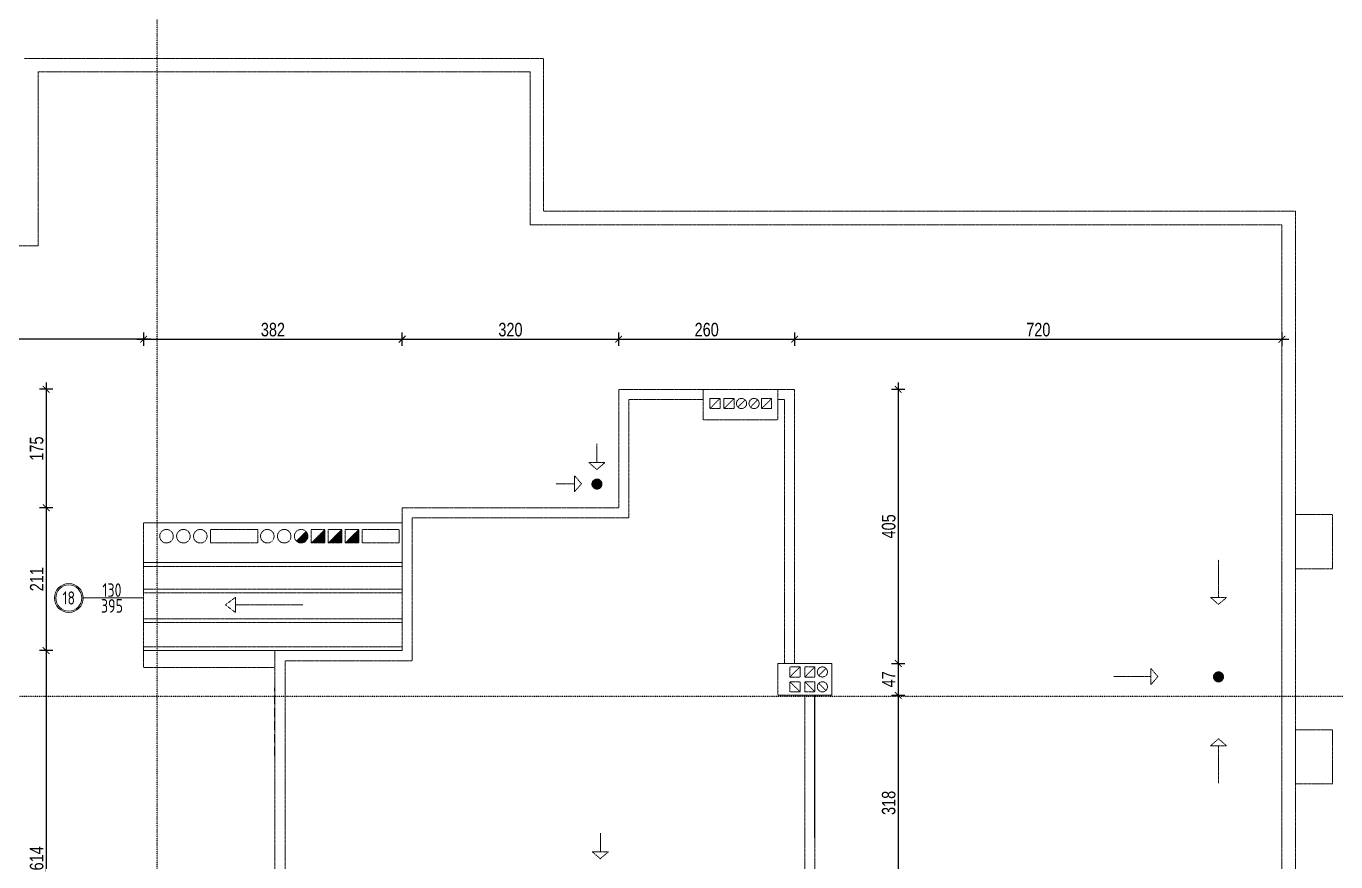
# Model space of a CAD drawing. Header units: millimetres. Extents: x -701 to 470890, y -446843 to -116129.
# Drawn here: x 239478 to 241414, y -222912 to -221678 of the extents above; entities that cross this region are included whole.
import ezdxf
from ezdxf.enums import TextEntityAlignment as Align

# ---------------------------------------------------------------- set-up
doc = ezdxf.new("R2010")
doc.units = ezdxf.units.MM
doc.header["$PDMODE"] = 2
for name, pattern in [('ACAD_ISO03W100', [30, 12, -18]), ('HIDDEN', [0.375, 0.25, -0.125]), ('HIDDENX2', [19.05, 12.7, -6.35])]:
    doc.linetypes.add(name, pattern=pattern)
doc.layers.get('0').update_dxf_attribs({"lineweight": 0})
doc.layers.get('Defpoints').update_dxf_attribs({"color": 250, "lineweight": 0})
for name, color, linetype, lineweight in [('05-podgled-tanko', 144, 'HIDDEN', 0), ('07-kote', 70, 'Continuous', 9), ('09-oznaka stavke', 1, 'Continuous', 0), ('D-šrafura', 252, 'Continuous', 9)]:
    doc.layers.add(name, color=color, linetype=linetype, lineweight=lineweight)
for name, color, linetype in [('TP_Hidden', 8, 'HIDDENX2'), ('TP_Otvori', 8, 'Continuous'), ('zidovi', 1, 'Continuous')]:
    doc.layers.add(name, color=color, linetype=linetype)
doc.styles.add('isocpeur', font='isocpeur.ttf')
doc.styles.add('OPIS', font='hrcom.shx', dxfattribs={"width": 0.8, "height": 20})
doc.dimstyles.new('ISO-25', dxfattribs={"dimtxt": 20, "dimasz": 10, "dimexe": 10, "dimexo": 10, "dimgap": 4, "dimtad": 1, "dimdec": 0, "dimtxsty": 'OPIS', "dimblk": 'ARCHTICK', "dimcen": 10, "dimdle": 10, "dimadec": 0, "dimazin": 0, "dimtfac": 1, "dimtdec": 0, "dimtix": 1, "dimtmove": 0, "dimatfit": 3, "dimldrblk": 'ARCHTICK', "dimfxl": 10, "dimfxlon": 1, "dimarcsym": 0})

# ---------------------------------------------------------------- blocks, each defined once
blk = doc.blocks.new('*U1748')
blk.add_lwpolyline([(0, 31), (0, -59.2)])
for radius in [21.8, 19.8]:
    blk.add_circle((0, -81), radius)
at = {"style": 'isocpeur', "width": 0.75}
for tag, p in [('SIR', (-12, -15.6)), ('VIS', (12, -15.6))]:
    blk.add_attdef(tag, text='', height=15, rotation=90, dxfattribs=at).set_placement(p, align=Align.MIDDLE)
blk.add_attdef('BR', text='', height=20, rotation=90, dxfattribs=at).set_placement((0, -81), align=Align.MIDDLE_CENTER)
blk = doc.blocks.new('_ArchTick')
at = {"color": 0, "linetype": 'ByBlock', "lineweight": 0, "const_width": 0.15}
blk.add_lwpolyline([(-0.5, -0.5), (0.5, 0.5)], dxfattribs=at)
blk = doc.blocks.new('*D3040')
at = {"layer": '07-kote', "color": 0, "linetype": 'ByBlock', "lineweight": -2, "ltscale": 5, "transparency": 16777216}
for p, q in [((239652.1, -222150.1), (239652.1, -222130.1)), ((240034.1, -222150.1), (240034.1, -222130.1)), ((239642.1, -222140.1), (240044.1, -222140.1))]:
    blk.add_line(p, q, dxfattribs=at)
at = {"layer": 'Defpoints', "color": 0, "linetype": 'ByBlock', "ltscale": 5, "transparency": 16777216}
for p in [(240034.1, -222140.1), (239652.1, -222411.2), (240034.1, -222411.2)]:
    blk.add_point(p, dxfattribs=at)
at = {"layer": '07-kote', "color": 0, "linetype": 'ByBlock', "lineweight": -2, "ltscale": 5, "transparency": 16777216, "xscale": 10, "yscale": 10, "zscale": 10, "rotation": 180}
blk.add_blockref('_ArchTick', (239652.1, -222140.1), dxfattribs=at)
at = {"layer": '07-kote', "color": 0, "linetype": 'ByBlock', "lineweight": -2, "ltscale": 5, "transparency": 16777216, "xscale": 10, "yscale": 10, "zscale": 10}
blk.add_blockref('_ArchTick', (240034.1, -222140.1), dxfattribs=at)
at = {"layer": '07-kote', "color": 0, "linetype": 'ByBlock', "ltscale": 5, "transparency": 16777216, "insert": (239843.1, -222126.1), "char_height": 20, "attachment_point": 5, "style": 'OPIS'}
blk.add_mtext('382', dxfattribs=at)
blk = doc.blocks.new('*D3041')
at = {"layer": '07-kote', "color": 0, "linetype": 'ByBlock', "lineweight": -2, "ltscale": 5, "transparency": 16777216}
for p, q in [((240034.1, -222150.1), (240034.1, -222130.1)), ((240354.1, -222150.1), (240354.1, -222130.1)), ((240024.1, -222140.1), (240364.1, -222140.1))]:
    blk.add_line(p, q, dxfattribs=at)
at = {"layer": 'Defpoints', "color": 0, "linetype": 'ByBlock', "ltscale": 5, "transparency": 16777216}
for p in [(240354.1, -222140.1), (240354.1, -222214.2), (240034.1, -222411.2)]:
    blk.add_point(p, dxfattribs=at)
at = {"layer": '07-kote', "color": 0, "linetype": 'ByBlock', "lineweight": -2, "ltscale": 5, "transparency": 16777216, "xscale": 10, "yscale": 10, "zscale": 10, "rotation": 180}
blk.add_blockref('_ArchTick', (240034.1, -222140.1), dxfattribs=at)
at = {"layer": '07-kote', "color": 0, "linetype": 'ByBlock', "lineweight": -2, "ltscale": 5, "transparency": 16777216, "xscale": 10, "yscale": 10, "zscale": 10}
blk.add_blockref('_ArchTick', (240354.1, -222140.1), dxfattribs=at)
at = {"layer": '07-kote', "color": 0, "linetype": 'ByBlock', "ltscale": 5, "transparency": 16777216, "insert": (240194.1, -222126.1), "char_height": 20, "attachment_point": 5, "style": 'OPIS'}
blk.add_mtext('320', dxfattribs=at)
blk = doc.blocks.new('*D3042')
at = {"layer": '07-kote', "color": 0, "linetype": 'ByBlock', "lineweight": -2, "ltscale": 5, "transparency": 16777216}
for p, q in [((240354.1, -222150.1), (240354.1, -222130.1)), ((240614.1, -222150.1), (240614.1, -222130.1)), ((240344.1, -222140.1), (240624.1, -222140.1))]:
    blk.add_line(p, q, dxfattribs=at)
at = {"layer": 'Defpoints', "color": 0, "linetype": 'ByBlock', "ltscale": 5, "transparency": 16777216}
for p in [(240614.1, -222140.1), (240354.1, -222214.2), (240614.1, -222214.2)]:
    blk.add_point(p, dxfattribs=at)
at = {"layer": '07-kote', "color": 0, "linetype": 'ByBlock', "lineweight": -2, "ltscale": 5, "transparency": 16777216, "xscale": 10, "yscale": 10, "zscale": 10, "rotation": 180}
blk.add_blockref('_ArchTick', (240354.1, -222140.1), dxfattribs=at)
at = {"layer": '07-kote', "color": 0, "linetype": 'ByBlock', "lineweight": -2, "ltscale": 5, "transparency": 16777216, "xscale": 10, "yscale": 10, "zscale": 10}
blk.add_blockref('_ArchTick', (240614.1, -222140.1), dxfattribs=at)
at = {"layer": '07-kote', "color": 0, "linetype": 'ByBlock', "ltscale": 5, "transparency": 16777216, "insert": (240484.1, -222126.1), "char_height": 20, "attachment_point": 5, "style": 'OPIS'}
blk.add_mtext('260', dxfattribs=at)
blk = doc.blocks.new('*D3043')
at = {"layer": '07-kote', "color": 0, "linetype": 'ByBlock', "lineweight": -2, "ltscale": 5, "transparency": 16777216}
for p, q in [((240614.1, -222150.1), (240614.1, -222130.1)), ((241334.1, -222130.1), (241334.1, -222150.1)), ((240604.1, -222140.1), (241344.1, -222140.1))]:
    blk.add_line(p, q, dxfattribs=at)
at = {"layer": 'Defpoints', "color": 0, "linetype": 'ByBlock', "ltscale": 5, "transparency": 16777216}
for p in [(241334.1, -221971.2), (241334.1, -222140.1), (240614.1, -222214.2)]:
    blk.add_point(p, dxfattribs=at)
at = {"layer": '07-kote', "color": 0, "linetype": 'ByBlock', "lineweight": -2, "ltscale": 5, "transparency": 16777216, "xscale": 10, "yscale": 10, "zscale": 10, "rotation": 180}
blk.add_blockref('_ArchTick', (240614.1, -222140.1), dxfattribs=at)
at = {"layer": '07-kote', "color": 0, "linetype": 'ByBlock', "lineweight": -2, "ltscale": 5, "transparency": 16777216, "xscale": 10, "yscale": 10, "zscale": 10}
blk.add_blockref('_ArchTick', (241334.1, -222140.1), dxfattribs=at)
at = {"layer": '07-kote', "color": 0, "linetype": 'ByBlock', "ltscale": 5, "transparency": 16777216, "insert": (240974.1, -222126.1), "char_height": 20, "attachment_point": 5, "style": 'OPIS'}
blk.add_mtext('720', dxfattribs=at)
blk = doc.blocks.new('*D3044')
at = {"layer": '07-kote', "color": 0, "linetype": 'ByBlock', "lineweight": -2, "ltscale": 5, "transparency": 16777216}
for p, q in [((239128.1, -222150.1), (239128.1, -222130.1)), ((239652.1, -222150.1), (239652.1, -222130.1)), ((239662.1, -222140.1), (239118.1, -222140.1))]:
    blk.add_line(p, q, dxfattribs=at)
at = {"layer": 'Defpoints', "color": 0, "linetype": 'ByBlock', "ltscale": 5, "transparency": 16777216}
for p in [(239128.1, -222140.1), (239128.1, -222194.2), (239652.1, -222411.2)]:
    blk.add_point(p, dxfattribs=at)
at = {"layer": '07-kote', "color": 0, "linetype": 'ByBlock', "lineweight": -2, "ltscale": 5, "transparency": 16777216, "xscale": 10, "yscale": 10, "zscale": 10, "rotation": 180}
blk.add_blockref('_ArchTick', (239128.1, -222140.1), dxfattribs=at)
at = {"layer": '07-kote', "color": 0, "linetype": 'ByBlock', "lineweight": -2, "ltscale": 5, "transparency": 16777216, "xscale": 10, "yscale": 10, "zscale": 10}
blk.add_blockref('_ArchTick', (239652.1, -222140.1), dxfattribs=at)
at = {"layer": '07-kote', "color": 0, "linetype": 'ByBlock', "ltscale": 5, "transparency": 16777216, "insert": (239390.1, -222126.1), "char_height": 20, "attachment_point": 5, "style": 'OPIS'}
blk.add_mtext('524', dxfattribs=at)
blk = doc.blocks.new('*D3045')
at = {"layer": '07-kote', "color": 0, "linetype": 'ByBlock', "lineweight": -2, "ltscale": 5, "transparency": 16777216}
for p, q in [((240767.1, -222204.2), (240767.1, -222629.2)), ((240757.1, -222214.2), (240777.1, -222214.2)), ((240757.1, -222619.2), (240777.1, -222619.2))]:
    blk.add_line(p, q, dxfattribs=at)
at = {"layer": 'Defpoints', "color": 0, "linetype": 'ByBlock', "ltscale": 5, "transparency": 16777216}
for p in [(240614.1, -222214.2), (240614.1, -222619.2), (240767.1, -222619.2)]:
    blk.add_point(p, dxfattribs=at)
at = {"layer": '07-kote', "color": 0, "linetype": 'ByBlock', "lineweight": -2, "ltscale": 5, "transparency": 16777216, "xscale": 10, "yscale": 10, "zscale": 10}
for p, rotation in [((240767.1, -222214.2), 90), ((240767.1, -222619.2), 270)]:
    blk.add_blockref('_ArchTick', p, dxfattribs=dict(at, rotation=rotation))
at = {"layer": '07-kote', "color": 0, "linetype": 'ByBlock', "ltscale": 5, "transparency": 16777216, "insert": (240753.1, -222416.7), "char_height": 20, "attachment_point": 5, "rotation": 90, "style": 'OPIS'}
blk.add_mtext('405', dxfattribs=at)
blk = doc.blocks.new('*D3046')
at = {"layer": '07-kote', "color": 0, "linetype": 'ByBlock', "lineweight": -2, "ltscale": 5, "transparency": 16777216}
for p, q in [((240767.1, -222609.2), (240767.1, -222676.2)), ((240757.1, -222619.2), (240777.1, -222619.2)), ((240757.1, -222666.2), (240777.1, -222666.2))]:
    blk.add_line(p, q, dxfattribs=at)
at = {"layer": 'Defpoints', "color": 0, "linetype": 'ByBlock', "ltscale": 5, "transparency": 16777216}
for p in [(240614.1, -222619.2), (240669.1, -222666.2), (240767.1, -222666.2)]:
    blk.add_point(p, dxfattribs=at)
at = {"layer": '07-kote', "color": 0, "linetype": 'ByBlock', "lineweight": -2, "ltscale": 5, "transparency": 16777216, "xscale": 10, "yscale": 10, "zscale": 10}
for p, rotation in [((240767.1, -222619.2), 90), ((240767.1, -222666.2), 270)]:
    blk.add_blockref('_ArchTick', p, dxfattribs=dict(at, rotation=rotation))
at = {"layer": '07-kote', "color": 0, "linetype": 'ByBlock', "ltscale": 5, "transparency": 16777216, "insert": (240753.1, -222642.7), "char_height": 20, "attachment_point": 5, "rotation": 90, "style": 'OPIS'}
blk.add_mtext('47', dxfattribs=at)
blk = doc.blocks.new('*D3047')
at = {"layer": '07-kote', "color": 0, "linetype": 'ByBlock', "lineweight": -2, "ltscale": 5, "transparency": 16777216}
for p, q in [((240757.1, -222666.2), (240777.1, -222666.2)), ((240767.1, -222656.2), (240767.1, -222994.2)), ((240757.1, -222984.2), (240777.1, -222984.2))]:
    blk.add_line(p, q, dxfattribs=at)
at = {"layer": 'Defpoints', "color": 0, "linetype": 'ByBlock', "ltscale": 5, "transparency": 16777216}
for p in [(240669.1, -222666.2), (240644.1, -222984.2), (240767.1, -222984.2)]:
    blk.add_point(p, dxfattribs=at)
at = {"layer": '07-kote', "color": 0, "linetype": 'ByBlock', "lineweight": -2, "ltscale": 5, "transparency": 16777216, "xscale": 10, "yscale": 10, "zscale": 10}
for p, rotation in [((240767.1, -222666.2), 90), ((240767.1, -222984.2), 270)]:
    blk.add_blockref('_ArchTick', p, dxfattribs=dict(at, rotation=rotation))
at = {"layer": '07-kote', "color": 0, "linetype": 'ByBlock', "ltscale": 5, "transparency": 16777216, "insert": (240753.1, -222825.2), "char_height": 20, "attachment_point": 5, "rotation": 90, "style": 'OPIS'}
blk.add_mtext('318', dxfattribs=at)
blk = doc.blocks.new('*D3049')
at = {"layer": '07-kote', "color": 0, "linetype": 'ByBlock', "lineweight": -2, "ltscale": 5, "transparency": 16777216}
for p, q in [((239508, -222204.2), (239508, -222399.2)), ((239518, -222214.2), (239498, -222214.2)), ((239518, -222389.2), (239498, -222389.2))]:
    blk.add_line(p, q, dxfattribs=at)
at = {"layer": 'Defpoints', "color": 0, "linetype": 'ByBlock', "ltscale": 5, "transparency": 16777216}
for p in [(240354.1, -222214.2), (239508, -222389.2), (240354.1, -222389.2)]:
    blk.add_point(p, dxfattribs=at)
at = {"layer": '07-kote', "color": 0, "linetype": 'ByBlock', "lineweight": -2, "ltscale": 5, "transparency": 16777216, "xscale": 10, "yscale": 10, "zscale": 10}
for p, rotation in [((239508, -222214.2), 90), ((239508, -222389.2), 270)]:
    blk.add_blockref('_ArchTick', p, dxfattribs=dict(at, rotation=rotation))
at = {"layer": '07-kote', "color": 0, "linetype": 'ByBlock', "ltscale": 5, "transparency": 16777216, "insert": (239494, -222301.7), "char_height": 20, "attachment_point": 5, "rotation": 90, "style": 'OPIS'}
blk.add_mtext('175', dxfattribs=at)
blk = doc.blocks.new('*D3050')
at = {"layer": '07-kote', "color": 0, "linetype": 'ByBlock', "lineweight": -2, "ltscale": 5, "transparency": 16777216}
for p, q in [((239508, -222379.2), (239508, -222610.2)), ((239518, -222389.2), (239498, -222389.2)), ((239518, -222600.2), (239498, -222600.2))]:
    blk.add_line(p, q, dxfattribs=at)
at = {"layer": 'Defpoints', "color": 0, "linetype": 'ByBlock', "ltscale": 5, "transparency": 16777216}
for p in [(240354.1, -222389.2), (239508, -222600.2), (240034.1, -222600.2)]:
    blk.add_point(p, dxfattribs=at)
at = {"layer": '07-kote', "color": 0, "linetype": 'ByBlock', "lineweight": -2, "ltscale": 5, "transparency": 16777216, "xscale": 10, "yscale": 10, "zscale": 10}
for p, rotation in [((239508, -222389.2), 90), ((239508, -222600.2), 270)]:
    blk.add_blockref('_ArchTick', p, dxfattribs=dict(at, rotation=rotation))
at = {"layer": '07-kote', "color": 0, "linetype": 'ByBlock', "ltscale": 5, "transparency": 16777216, "insert": (239494, -222494.7), "char_height": 20, "attachment_point": 5, "rotation": 90, "style": 'OPIS'}
blk.add_mtext('211', dxfattribs=at)
blk = doc.blocks.new('*D3051')
at = {"layer": '07-kote', "color": 0, "linetype": 'ByBlock', "lineweight": -2, "ltscale": 5, "transparency": 16777216}
for p, q in [((239508, -222590.2), (239508, -223224.2)), ((239518, -222600.2), (239498, -222600.2)), ((239518, -223214.2), (239498, -223214.2))]:
    blk.add_line(p, q, dxfattribs=at)
at = {"layer": 'Defpoints', "color": 0, "linetype": 'ByBlock', "ltscale": 5, "transparency": 16777216}
for p in [(240034.1, -222600.2), (239508, -223214.2), (239846.1, -223214.2)]:
    blk.add_point(p, dxfattribs=at)
at = {"layer": '07-kote', "color": 0, "linetype": 'ByBlock', "lineweight": -2, "ltscale": 5, "transparency": 16777216, "xscale": 10, "yscale": 10, "zscale": 10}
for p, rotation in [((239508, -222600.2), 90), ((239508, -223214.2), 270)]:
    blk.add_blockref('_ArchTick', p, dxfattribs=dict(at, rotation=rotation))
at = {"layer": '07-kote', "color": 0, "linetype": 'ByBlock', "ltscale": 5, "transparency": 16777216, "insert": (239494, -222907.2), "char_height": 20, "attachment_point": 5, "rotation": 90, "style": 'OPIS'}
blk.add_mtext('614', dxfattribs=at)
blk = doc.blocks.new('*D3069')
at = {"layer": '07-kote', "color": 0, "linetype": 'ByBlock', "lineweight": -2, "ltscale": 5, "transparency": 16777216}
for p, q in [((239108.1, -221508.2), (239108.1, -221488.2)), ((239476.1, -221508.2), (239476.1, -221488.2)), ((239098.1, -221498.2), (239486.1, -221498.2))]:
    blk.add_line(p, q, dxfattribs=at)
at = {"layer": 'Defpoints', "color": 0, "linetype": 'ByBlock', "ltscale": 5, "transparency": 16777216}
for p in [(239476.1, -221498.2), (239476.1, -221982.2), (239108.1, -222174.2)]:
    blk.add_point(p, dxfattribs=at)
at = {"layer": '07-kote', "color": 0, "linetype": 'ByBlock', "lineweight": -2, "ltscale": 5, "transparency": 16777216, "xscale": 10, "yscale": 10, "zscale": 10, "rotation": 180}
blk.add_blockref('_ArchTick', (239108.1, -221498.2), dxfattribs=at)
at = {"layer": '07-kote', "color": 0, "linetype": 'ByBlock', "lineweight": -2, "ltscale": 5, "transparency": 16777216, "xscale": 10, "yscale": 10, "zscale": 10}
blk.add_blockref('_ArchTick', (239476.1, -221498.2), dxfattribs=at)
at = {"layer": '07-kote', "color": 0, "linetype": 'ByBlock', "ltscale": 5, "transparency": 16777216, "insert": (239292.1, -221484.2), "char_height": 20, "attachment_point": 5, "style": 'OPIS'}
blk.add_mtext('368', dxfattribs=at)
blk = doc.blocks.new('*D3070')
at = {"layer": '07-kote', "color": 0, "linetype": 'ByBlock', "lineweight": -2, "ltscale": 5, "transparency": 16777216}
for p, q in [((239476.1, -221508.2), (239476.1, -221488.2)), ((240243.1, -221508.2), (240243.1, -221488.2)), ((239466.1, -221498.2), (240253.1, -221498.2))]:
    blk.add_line(p, q, dxfattribs=at)
at = {"layer": 'Defpoints', "color": 0, "linetype": 'ByBlock', "ltscale": 5, "transparency": 16777216}
for p in [(240243.1, -221498.2), (240243.1, -221725.2), (239476.1, -221982.2)]:
    blk.add_point(p, dxfattribs=at)
at = {"layer": '07-kote', "color": 0, "linetype": 'ByBlock', "lineweight": -2, "ltscale": 5, "transparency": 16777216, "xscale": 10, "yscale": 10, "zscale": 10, "rotation": 180}
blk.add_blockref('_ArchTick', (239476.1, -221498.2), dxfattribs=at)
at = {"layer": '07-kote', "color": 0, "linetype": 'ByBlock', "lineweight": -2, "ltscale": 5, "transparency": 16777216, "xscale": 10, "yscale": 10, "zscale": 10}
blk.add_blockref('_ArchTick', (240243.1, -221498.2), dxfattribs=at)
at = {"layer": '07-kote', "color": 0, "linetype": 'ByBlock', "ltscale": 5, "transparency": 16777216, "insert": (239859.6, -221484.2), "char_height": 20, "attachment_point": 5, "style": 'OPIS'}
blk.add_mtext('767', dxfattribs=at)
blk = doc.blocks.new('*D3071')
at = {"layer": '07-kote', "color": 0, "linetype": 'ByBlock', "lineweight": -2, "ltscale": 5, "transparency": 16777216}
for p, q in [((240243.1, -221508.2), (240243.1, -221488.2)), ((241354.1, -221508.2), (241354.1, -221488.2)), ((240233.1, -221498.2), (241364.1, -221498.2))]:
    blk.add_line(p, q, dxfattribs=at)
at = {"layer": 'Defpoints', "color": 0, "linetype": 'ByBlock', "ltscale": 5, "transparency": 16777216}
for p in [(241354.1, -221498.2), (240243.1, -221725.2), (241354.1, -221951.2)]:
    blk.add_point(p, dxfattribs=at)
at = {"layer": '07-kote', "color": 0, "linetype": 'ByBlock', "lineweight": -2, "ltscale": 5, "transparency": 16777216, "xscale": 10, "yscale": 10, "zscale": 10, "rotation": 180}
blk.add_blockref('_ArchTick', (240243.1, -221498.2), dxfattribs=at)
at = {"layer": '07-kote', "color": 0, "linetype": 'ByBlock', "lineweight": -2, "ltscale": 5, "transparency": 16777216, "xscale": 10, "yscale": 10, "zscale": 10}
blk.add_blockref('_ArchTick', (241354.1, -221498.2), dxfattribs=at)
at = {"layer": '07-kote', "color": 0, "linetype": 'ByBlock', "ltscale": 5, "transparency": 16777216, "insert": (240798.6, -221484.2), "char_height": 20, "attachment_point": 5, "style": 'OPIS'}
blk.add_mtext('1111', dxfattribs=at)
blk = doc.blocks.new('*D3072')
at = {"layer": '07-kote', "color": 0, "linetype": 'ByBlock', "lineweight": -2, "ltscale": 5, "transparency": 16777216}
for p, q in [((238738.1, -221468.2), (238738.1, -221448.2)), ((241354.1, -221468.2), (241354.1, -221448.2)), ((238728.1, -221458.2), (241364.1, -221458.2))]:
    blk.add_line(p, q, dxfattribs=at)
at = {"layer": 'Defpoints', "color": 0, "linetype": 'ByBlock', "ltscale": 5, "transparency": 16777216}
for p in [(241354.1, -221458.2), (238738.1, -222174.2), (241354.1, -222174.2)]:
    blk.add_point(p, dxfattribs=at)
at = {"layer": '07-kote', "color": 0, "linetype": 'ByBlock', "lineweight": -2, "ltscale": 5, "transparency": 16777216, "xscale": 10, "yscale": 10, "zscale": 10, "rotation": 180}
blk.add_blockref('_ArchTick', (238738.1, -221458.2), dxfattribs=at)
at = {"layer": '07-kote', "color": 0, "linetype": 'ByBlock', "lineweight": -2, "ltscale": 5, "transparency": 16777216, "xscale": 10, "yscale": 10, "zscale": 10}
blk.add_blockref('_ArchTick', (241354.1, -221458.2), dxfattribs=at)
at = {"layer": '07-kote', "color": 0, "linetype": 'ByBlock', "ltscale": 5, "transparency": 16777216, "insert": (240046.1, -221444.2), "char_height": 20, "attachment_point": 5, "style": 'OPIS'}
blk.add_mtext('2616', dxfattribs=at)
blk = doc.blocks.new('*D3073')
at = {"layer": '07-kote', "color": 0, "linetype": 'ByBlock', "lineweight": -2, "ltscale": 5, "transparency": 16777216}
for p, q in [((241555.2, -221715.2), (241555.2, -221961.2)), ((241545.2, -221725.2), (241565.2, -221725.2)), ((241545.2, -221951.2), (241565.2, -221951.2))]:
    blk.add_line(p, q, dxfattribs=at)
at = {"layer": 'Defpoints', "color": 0, "linetype": 'ByBlock', "ltscale": 5, "transparency": 16777216}
for p in [(240243.1, -221725.2), (240243.1, -221951.2), (241555.2, -221951.2)]:
    blk.add_point(p, dxfattribs=at)
at = {"layer": '07-kote', "color": 0, "linetype": 'ByBlock', "lineweight": -2, "ltscale": 5, "transparency": 16777216, "xscale": 10, "yscale": 10, "zscale": 10}
for p, rotation in [((241555.2, -221725.2), 90), ((241555.2, -221951.2), 270)]:
    blk.add_blockref('_ArchTick', p, dxfattribs=dict(at, rotation=rotation))
at = {"layer": '07-kote', "color": 0, "linetype": 'ByBlock', "ltscale": 5, "transparency": 16777216, "insert": (241541.2, -221838.2), "char_height": 20, "attachment_point": 5, "rotation": 90, "style": 'OPIS'}
blk.add_mtext('226', dxfattribs=at)
blk = doc.blocks.new('*D3074')
at = {"layer": '07-kote', "color": 0, "linetype": 'ByBlock', "lineweight": -2, "ltscale": 5, "transparency": 16777216}
for p, q in [((241545.2, -221951.2), (241565.2, -221951.2)), ((241555.2, -221941.2), (241555.2, -223371.2)), ((241545.2, -223361.2), (241565.2, -223361.2))]:
    blk.add_line(p, q, dxfattribs=at)
at = {"layer": 'Defpoints', "color": 0, "linetype": 'ByBlock', "ltscale": 5, "transparency": 16777216}
for p in [(240243.1, -221951.2), (241354.1, -223361.2), (241555.2, -223361.2)]:
    blk.add_point(p, dxfattribs=at)
at = {"layer": '07-kote', "color": 0, "linetype": 'ByBlock', "lineweight": -2, "ltscale": 5, "transparency": 16777216, "xscale": 10, "yscale": 10, "zscale": 10}
for p, rotation in [((241555.2, -221951.2), 90), ((241555.2, -223361.2), 270)]:
    blk.add_blockref('_ArchTick', p, dxfattribs=dict(at, rotation=rotation))
at = {"layer": '07-kote', "color": 0, "linetype": 'ByBlock', "ltscale": 5, "transparency": 16777216, "insert": (241541.2, -222656.2), "char_height": 20, "attachment_point": 5, "rotation": 90, "style": 'OPIS'}
blk.add_mtext('1410', dxfattribs=at)
blk = doc.blocks.new('*D3076')
at = {"layer": '07-kote', "color": 0, "linetype": 'ByBlock', "lineweight": -2, "ltscale": 5, "transparency": 16777216}
for p, q in [((241595.2, -221715.2), (241595.2, -223450.2)), ((241585.2, -221725.2), (241605.2, -221725.2)), ((241585.2, -223440.2), (241605.2, -223440.2))]:
    blk.add_line(p, q, dxfattribs=at)
at = {"layer": 'Defpoints', "color": 0, "linetype": 'ByBlock', "ltscale": 5, "transparency": 16777216}
for p in [(240243.1, -221725.2), (239501.1, -223440.2), (241595.2, -223440.2)]:
    blk.add_point(p, dxfattribs=at)
at = {"layer": '07-kote', "color": 0, "linetype": 'ByBlock', "lineweight": -2, "ltscale": 5, "transparency": 16777216, "xscale": 10, "yscale": 10, "zscale": 10}
for p, rotation in [((241595.2, -221725.2), 90), ((241595.2, -223440.2), 270)]:
    blk.add_blockref('_ArchTick', p, dxfattribs=dict(at, rotation=rotation))
at = {"layer": '07-kote', "color": 0, "linetype": 'ByBlock', "ltscale": 5, "transparency": 16777216, "insert": (241581.2, -222582.7), "char_height": 20, "attachment_point": 5, "rotation": 90, "style": 'OPIS'}
blk.add_mtext('1715', dxfattribs=at)

msp = doc.modelspace()

# ---------------------------------------------------------------- hatches: boundary and pattern name
at = {"layer": '05-podgled-tanko'}
h = msp.add_hatch(color=256, dxfattribs=at)
h.dxf.hatch_style = 1
edge = h.paths.add_edge_path()
edge.add_arc((239884.81, -222431.24), 10, 225, 270)
edge.add_arc((239884.81, -222431.24), 10, 270, 360)
edge.add_arc((239884.81, -222431.24), 10, 0, 45)
edge.add_line((239891.88, -222424.17), (239877.74, -222438.31))
h.dxf.unprotected_set("ltscale", 0)
h = msp.add_hatch(color=256, dxfattribs=at)
h.dxf.hatch_style = 1
h.paths.add_polyline_path([(239919.81, -222441.24), (239919.81, -222421.24), (239899.81, -222441.24)])
h.dxf.unprotected_set("ltscale", 0)
h = msp.add_hatch(color=256, dxfattribs=at)
h.dxf.hatch_style = 1
h.paths.add_polyline_path([(239944.81, -222441.24), (239944.81, -222421.24), (239924.81, -222441.24)])
h.dxf.unprotected_set("ltscale", 0)
h = msp.add_hatch(color=256, dxfattribs=at)
h.dxf.hatch_style = 1
h.paths.add_polyline_path([(239969.81, -222441.24), (239969.81, -222421.24), (239949.81, -222441.24)])
h.dxf.unprotected_set("ltscale", 0)
at = {"layer": 'D-šrafura', "linetype": 'ByBlock', "lineweight": 0, "ltscale": 5}
h = msp.add_hatch(dxfattribs=at)
h.set_pattern_fill('ANSI37', color=256, scale=0.5)
h.set_pattern_definition([(45, (-865.8308, 367.8024), (-1.122532015, 1.122532015), []), (135, (-865.8308, 367.8024), (-1.122532015, -1.122532015), [])])
edge = h.paths.add_edge_path()
edge.add_arc((240321.85, -222354.19), 6.5, 0, 360)
h = msp.add_hatch(dxfattribs=at)
h.set_pattern_fill('ANSI37', color=256, scale=0.5)
h.set_pattern_definition([(45, (52.7914, 82.8929), (-1.122532015, 1.122532015), []), (135, (52.7914, 82.8929), (-1.122532015, -1.122532015), [])])
edge = h.paths.add_edge_path()
edge.add_arc((241240.47, -222639.1), 6.5, 0, 360)

# ---------------------------------------------------------------- linework, layer by layer
at = {"layer": '05-podgled-tanko'}
for p, q in [((240243.08, -221725.24), (239476.08, -221725.24)), ((240243.08, -221951.24), (240243.08, -221725.24)), ((239496.08, -222002.24), (239496.08, -221745.24)), ((240223.08, -221745.24), (239496.08, -221745.24)), ((240223.08, -221971.24), (240223.08, -221745.24)), ((240243.08, -221951.24), (241354.08, -221951.24)), ((241354.08, -221951.24), (241354.08, -223361.24)), ((240223.08, -221971.24), (241334.08, -221971.24)), ((241334.08, -221971.24), (241334.08, -223341.24)), ((239496.08, -222002.24), (239128.08, -222002.24)), ((240503.95, -222227.66), (240488.95, -222242.66)), ((240524.58, -222227.66), (240509.58, -222242.66)), ((240540.88, -222229.86), (240530.27, -222240.46)), ((240559.38, -222229.86), (240548.77, -222240.46)), ((240580.08, -222227.66), (240565.08, -222242.66)), ((239652.08, -222445.24), (239652.08, -222411.24)), ((240034.08, -222411.24), (239652.08, -222411.24)), ((239891.88, -222424.17), (239877.74, -222438.31)), ((239919.81, -222421.24), (239899.81, -222441.24)), ((239944.81, -222421.24), (239924.81, -222441.24)), ((239969.81, -222421.24), (239949.81, -222441.24)), ((239652.08, -222625.24), (239652.08, -222445.24)), ((239677.08, -222470.24), (240034.08, -222470.24)), ((240034.08, -222600.24), (240034.08, -222470.24)), ((239787.81, -222532.61), (239887.36, -222532.61)), ((239844.08, -222600.24), (239652.08, -222600.24)), ((240034.08, -222600.24), (239844.08, -222600.24)), ((239846.08, -222625.24), (239652.08, -222625.24)), ((239846.08, -222655.24), (239846.08, -222625.24)), ((240622.08, -222624.24), (240607.08, -222639.24)), ((240644.08, -222624.24), (240629.08, -222639.24)), ((240660.38, -222626.44), (240649.77, -222637.04)), ((240622.08, -222661.24), (240607.08, -222646.24)), ((240644.08, -222661.24), (240629.08, -222646.24)), ((240660.38, -222659.04), (240649.77, -222648.44)), ((239846.08, -223329.24), (239846.08, -222755.24))]:
    msp.add_line(p, q, dxfattribs=at).dxf.unprotected_set("ltscale", 0)
for points in [[(240034.08, -222445.24), (240034.08, -222445.24), (240034.08, -222389.24), (240354.08, -222389.24), (240354.08, -222214.24), (240614.08, -222214.24), (240614.08, -222619.24), (240669.08, -222619.24), (240669.08, -222666.24), (240644.08, -222666.24), (240644.08, -222984.24), (240609.08, -222984.24), (240243.08, -222984.24), (240243.08, -223248.24), (239946.08, -223248.24), (239946.08, -223329.24), (239846.08, -223329.24), (239846.08, -222600.24), (240034.08, -222600.24), (240034.08, -222389.24)], [(239861.08, -223214.24), (239861.08, -222615.24), (240049.08, -222615.24), (240049.08, -222404.24), (240369.08, -222404.24), (240369.08, -222229.24), (240479.08, -222229.24)], [(240589.08, -222229.24), (240599.08, -222229.24), (240599.08, -222619.24)], [(240321.85, -222322.44), (240321.85, -222294.71)], [(240321.85, -222332.68), (240310, -222322.44), (240333.7, -222322.44), (240321.85, -222332.68)], [(240299.02, -222353.63), (240288.77, -222341.77), (240288.77, -222365.48), (240299.02, -222353.63)], [(240288.77, -222353.63), (240261.05, -222353.63)], [(241240.47, -222521.68), (241240.47, -222466.22)], [(239787.81, -222521.36), (239772.87, -222532.7), (239787.81, -222543.85), (239787.81, -222521.36)], [(241240.47, -222531.92), (241228.62, -222521.68), (241252.33, -222521.68), (241240.47, -222531.92)], [(241150.85, -222638.53), (241140.61, -222626.68), (241140.61, -222650.39), (241150.85, -222638.53)], [(241140.61, -222638.53), (241085.15, -222638.53)], [(240629.08, -222666.24), (240629.08, -222969.24), (240609.08, -222969.24), (240354.08, -222969.24)], [(241240.47, -222730.55), (241228.62, -222740.79), (241252.33, -222740.79), (241240.47, -222730.55)], [(241240.47, -222740.79), (241240.47, -222796.25)], [(240326.93, -222897.45), (240326.93, -222869.72)], [(240326.93, -222907.69), (240315.07, -222897.45), (240338.78, -222897.45), (240326.93, -222907.69)]]:
    msp.add_lwpolyline(points, dxfattribs=at).dxf.unprotected_set("ltscale", 0)
for points in [[(240479.08, -222214.24), (240589.08, -222214.24), (240589.08, -222259.24), (240479.08, -222259.24)], [(240488.95, -222227.66), (240503.95, -222227.66), (240503.95, -222242.66), (240488.95, -222242.66)], [(240509.58, -222227.66), (240524.58, -222227.66), (240524.58, -222242.66), (240509.58, -222242.66)], [(240565.08, -222227.66), (240580.08, -222227.66), (240580.08, -222242.66), (240565.08, -222242.66)], [(241354.08, -222399.24), (241409.08, -222399.24), (241409.08, -222479.24), (241354.08, -222479.24)], [(239652.08, -222411.24), (240034.08, -222411.24), (240034.08, -222470.24), (239652.08, -222470.24)], [(239820.81, -222421.24), (239750.81, -222421.24), (239750.81, -222441.24), (239820.81, -222441.24)], [(239899.81, -222421.24), (239919.81, -222421.24), (239919.81, -222441.24), (239899.81, -222441.24)], [(239924.81, -222421.24), (239944.81, -222421.24), (239944.81, -222441.24), (239924.81, -222441.24)], [(239949.81, -222421.24), (239969.81, -222421.24), (239969.81, -222441.24), (239949.81, -222441.24)], [(239974.81, -222421.24), (240029.81, -222421.24), (240029.81, -222441.24), (239974.81, -222441.24)], [(239652.08, -222470.24), (240034.08, -222470.24), (240034.08, -222475.92), (239652.08, -222475.92)], [(239652.08, -222514.91), (240034.08, -222514.91), (240034.08, -222509.23), (239652.08, -222509.23)], [(239652.08, -222553.18), (240034.08, -222553.18), (240034.08, -222558.86), (239652.08, -222558.86)], [(239652.08, -222600.24), (240034.08, -222600.24), (240034.08, -222594.56), (239652.08, -222594.56)], [(240589.08, -222666.24), (240669.08, -222666.24), (240669.08, -222619.24), (240589.08, -222619.24)], [(240607.08, -222624.24), (240622.08, -222624.24), (240622.08, -222639.24), (240607.08, -222639.24)], [(240629.08, -222624.24), (240644.08, -222624.24), (240644.08, -222639.24), (240629.08, -222639.24)], [(240607.08, -222661.24), (240622.08, -222661.24), (240622.08, -222646.24), (240607.08, -222646.24)], [(240629.08, -222661.24), (240644.08, -222661.24), (240644.08, -222646.24), (240629.08, -222646.24)], [(241354.08, -222717.24), (241409.08, -222717.24), (241409.08, -222797.24), (241354.08, -222797.24)]]:
    msp.add_lwpolyline(points, close=True, dxfattribs=at).dxf.unprotected_set("ltscale", 0)
for centre, radius in [((240535.58, -222235.16), 7.5), ((240554.08, -222235.16), 7.5), ((240321.85, -222354.19), 7.5), ((240321.85, -222354.19), 6.5), ((239685.81, -222431.24), 10), ((239710.81, -222431.24), 10), ((239735.81, -222431.24), 10), ((239834.81, -222431.24), 10), ((239859.81, -222431.24), 10), ((239884.81, -222431.24), 10), ((240655.08, -222631.74), 7.5), ((241240.47, -222639.1), 7.5), ((241240.47, -222639.1), 6.5), ((240655.08, -222653.74), 7.5)]:
    msp.add_circle(centre, radius, dxfattribs=at).dxf.unprotected_set("ltscale", 0)
at = {"layer": 'TP_Hidden'}
msp.add_line((239846.08, -222755.24), (239846.08, -222655.24), dxfattribs=at)
at = {"layer": 'TP_Otvori'}
msp.add_line((240644.08, -222876.24), (240644.08, -222666.24), dxfattribs=at)
at = {"layer": 'zidovi', "linetype": 'ACAD_ISO03W100', "ltscale": 0.02}
for p, q in [((239671.88, -223572.45), (239671.88, -221612.46)), ((241446.21, -222667.87), (238565.57, -222667.87))]:
    msp.add_line(p, q, dxfattribs=at)

# ---------------------------------------------------------------- block references
at = {"layer": '09-oznaka stavke', "linetype": 'HIDDEN', "ltscale": 50}
ref = msp.add_blockref('*U1748', (239620.46, -222522.48), dxfattribs=dict(at, xscale=0.9750000000000001, yscale=0.9750000000000001, zscale=0.9750000000000001, rotation=270.0017920265444))
ref.add_attrib('SIR', '130', dxfattribs={"layer": '0', "height": 20, "rotation": 0.00179, "style": 'isocpeur', "width": 0.75}).set_placement((239605.23, -222510.78), align=Align.MIDDLE)
ref.add_attrib('VIS', '395', dxfattribs={"layer": '0', "height": 20, "rotation": 0.00179, "style": 'isocpeur', "width": 0.75}).set_placement((239605.23, -222534.18), align=Align.MIDDLE)
ref.add_attrib('BR', '18', dxfattribs={"layer": '0', "height": 19.5, "rotation": 0.00179, "style": 'isocpeur', "width": 0.75}).set_placement((239541.47, -222522.48), align=Align.MIDDLE_CENTER)

# ---------------------------------------------------------------- dimensions: what is measured, and where the dimension line sits
at = {"layer": '07-kote', "linetype": 'ByBlock', "ltscale": 5}
for base, p1, p2, picture, middle in [((241354.08, -221458.16), (238738.08, -222174.24), (241354.08, -222174.24), '*D3072', (240046.08, -221444.16)), ((240034.08, -222140.11), (239652.08, -222411.24), (240034.08, -222411.24), '*D3040', (239843.08, -222126.11))]:
    dim = msp.add_linear_dim(base=base, p1=p1, p2=p2, dimstyle='ISO-25', dxfattribs=at)
    dim.commit()
    dim.dimension.update_dxf_attribs({"geometry": picture, "text_midpoint": middle})
for base, p1, p2, picture, middle in [((239476.08, -221498.16), (239108.08, -222174.24), (239476.08, -221982.24), '*D3069', (239292.08, -221484.16)), ((240243.08, -221498.16), (239476.08, -221982.24), (240243.08, -221725.24), '*D3070', (239859.58, -221484.16)), ((241354.08, -221498.16), (240243.08, -221725.24), (241354.08, -221951.24), '*D3071', (240798.58, -221484.16)), ((241334.08, -222140.11), (240614.08, -222214.24), (241334.08, -221971.24), '*D3043', (240974.08, -222126.11)), ((239128.08, -222140.11), (239652.08, -222411.24), (239128.08, -222194.24), '*D3044', (239390.08, -222126.11)), ((240354.08, -222140.11), (240034.08, -222411.24), (240354.08, -222214.24), '*D3041', (240194.08, -222126.11)), ((240614.08, -222140.11), (240354.08, -222214.24), (240614.08, -222214.24), '*D3042', (240484.08, -222126.11))]:
    dim = msp.add_linear_dim(base=base, p1=p1, p2=p2, dimstyle='ISO-25', override={"dimtmove": 1}, dxfattribs=at)
    dim.commit()
    dim.dimension.update_dxf_attribs({"geometry": picture, "text_midpoint": middle})
for base, p1, p2, picture, middle in [((241595.17, -223440.24), (240243.08, -221725.24), (239501.08, -223440.24), '*D3076', (241581.17, -222582.74)), ((241555.17, -221951.24), (240243.08, -221725.24), (240243.08, -221951.24), '*D3073', (241541.17, -221838.24)), ((239508.03, -222389.24), (240354.08, -222214.24), (240354.08, -222389.24), '*D3049', (239494.03, -222301.74)), ((240767.06, -222619.24), (240614.08, -222214.24), (240614.08, -222619.24), '*D3045', (240753.06, -222416.74))]:
    dim = msp.add_linear_dim(base=base, p1=p1, p2=p2, angle=90, dimstyle='ISO-25', dxfattribs=at)
    dim.commit()
    dim.dimension.update_dxf_attribs({"geometry": picture, "text_midpoint": middle})
for base, p1, p2, picture, middle in [((241555.17, -223361.24), (240243.08, -221951.24), (241354.08, -223361.24), '*D3074', (241541.17, -222656.24)), ((239508.03, -222600.24), (240354.08, -222389.24), (240034.08, -222600.24), '*D3050', (239494.03, -222494.74)), ((239508.03, -223214.24), (240034.08, -222600.24), (239846.08, -223214.24), '*D3051', (239494.03, -222907.24)), ((240767.06, -222666.24), (240614.08, -222619.24), (240669.08, -222666.24), '*D3046', (240753.06, -222642.74)), ((240767.06, -222984.24), (240669.08, -222666.24), (240644.08, -222984.24), '*D3047', (240753.06, -222825.24))]:
    dim = msp.add_linear_dim(base=base, p1=p1, p2=p2, angle=90, dimstyle='ISO-25', override={"dimtmove": 1}, dxfattribs=at)
    dim.commit()
    dim.dimension.update_dxf_attribs({"geometry": picture, "text_midpoint": middle})

doc.saveas('drawing.dxf')
